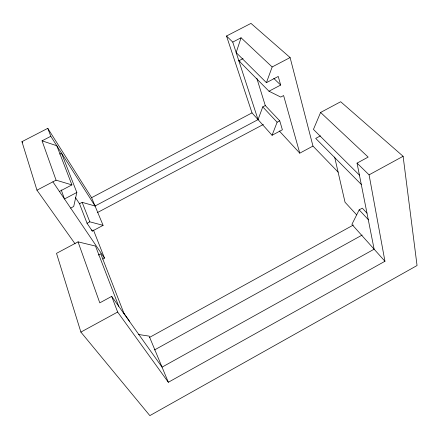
<?xml version="1.0" encoding="UTF-8"?>
<svg xmlns="http://www.w3.org/2000/svg" width="439" height="439" viewBox="0 0 439 439"><rect width="100%" height="100%" fill="white"/><g stroke="black" fill="none" stroke-linecap="round" stroke-linejoin="round"><path stroke-width="0.66" d="M59.699 154.073L61.493 153.134L76.83 192.469L73.708 206.495L70.663 208.102M266.424 82.664L272.153 66.964L241.06 37.781L236.171 52.587L266.424 82.664L278.249 76.446L280.664 85.056L268.981 91.213L238.849 60.785L243.052 58.596M75.074 243.832L36.964 190.18L21.95 141.676L47.774 128.336L91.597 197.682L103.099 225.35L92.283 231.117L87.059 223.281L79.508 203.745L82.153 202.346L95.054 206.006L258.05 119.622L262.758 106.875L265.277 105.547L279.736 120.835L282.381 129.774L272.07 135.272L252.008 112.878L226.513 36.014L250.976 23.382L290.102 57.564L312.963 146.077L338.173 172.154M272.07 135.272L277.124 122.223L279.736 120.835M118.744 306.296L95.504 246.07L78.049 241.862L56.516 253.352L80.886 332.093L149.847 415.618L417.05 265.529L403.112 156.284L340.675 101.744L320.602 112.45L313.441 129.406L359.431 175.139M366.988 213.129L362.285 208.152L359.162 209.869L351.908 224.389L384.943 261.265L168.34 382.27L117.641 312.041L111.687 296.385L99.785 302.855L78.049 241.862M154.523 349.943L362.159 235.052M149.567 337.388L353.373 225.026M80.886 332.093L117.641 312.041M384.943 261.265L369.084 174.848L403.112 156.284M111.687 296.385L162.051 367.141L374.127 249.187L357.05 163.127L368.162 157.091L320.602 112.45M102.764 259.07L104.509 258.132L93.469 230.085M279.336 130.987L299.777 153.162L312.963 146.077M98.325 255.07L100.734 253.775L124.199 313.962M320.437 135.86L315.701 138.406L361.281 184.435M97.529 212.514L263.384 124.446M87.059 223.281L89.808 221.821L103.099 225.35M91.597 197.682L252.008 112.878M76.83 192.469L64.489 198.971L61.246 189.955M59.413 191.47L71.908 184.901L56.807 145.753L42.056 140.826L56.071 180.166L71.908 184.901M36.964 190.18L56.071 180.166M272.153 66.964L290.102 57.564M42.056 140.826L50.803 136.293L47.774 128.336M226.513 36.014L232.747 42.089L241.06 37.781M138.461 334.48L149.156 336.126L168.34 382.27M268.981 91.213L280.735 97.068L283.61 95.548L299.777 153.162M238.849 60.785L240.034 61.4M273.777 78.411L280.664 85.056M357.05 163.127L369.084 174.848M262.758 106.875L277.124 122.223M359.162 209.869L368.513 219.857M356.655 214.858L345.038 202.253L334.633 157.052M123.129 312.167L129.061 320.514L129.554 321.765M21.95 141.676L22.724 142.812M52.894 181.834L104.509 258.132M75.404 197.501L79.508 203.745M50.803 136.293L95.054 206.006M82.153 202.346L89.808 221.821M91.789 229.855L92.283 231.117M232.747 42.089L258.05 119.622M256.81 78.23L265.277 105.547"/></g></svg>
